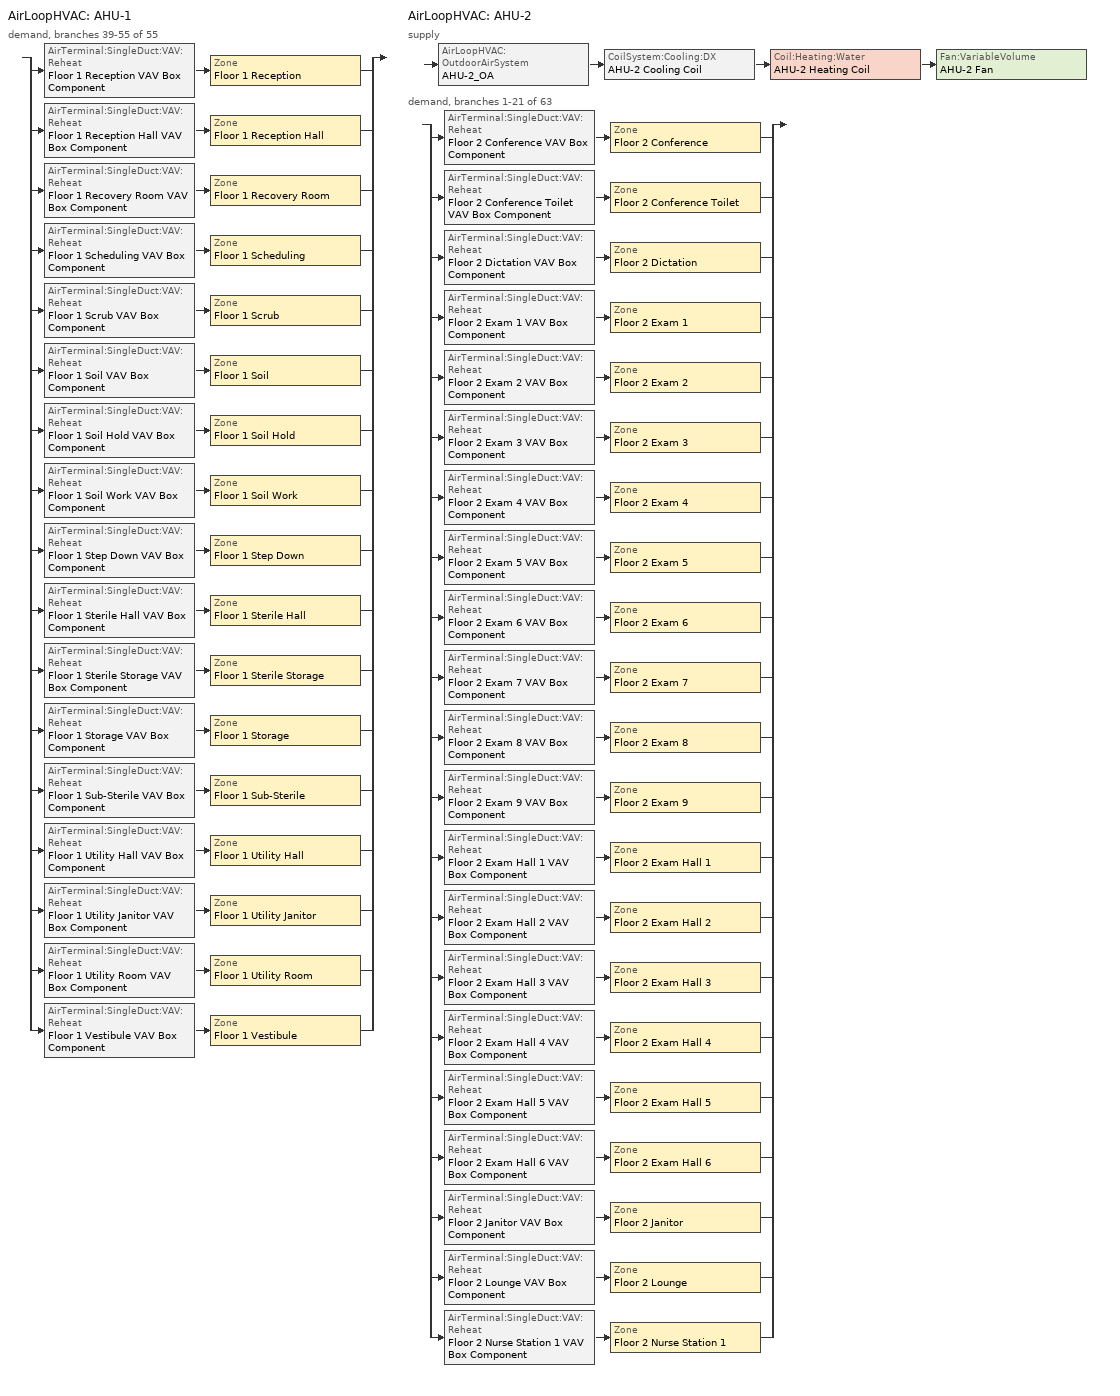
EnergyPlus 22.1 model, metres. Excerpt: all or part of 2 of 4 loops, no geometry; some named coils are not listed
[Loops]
AirLoopHVAC 'AHU-1'
 demand, branches 39-55 of 55: split
  | AirTerminal:SingleDuct:VAV:Reheat 'Floor 1 Reception VAV Box Component' > Zone 'Floor 1 Reception'
  | AirTerminal:SingleDuct:VAV:Reheat 'Floor 1 Reception Hall VAV Box Component' > Zone 'Floor 1 Reception Hall'
  | AirTerminal:SingleDuct:VAV:Reheat 'Floor 1 Recovery Room VAV Box Component' > Zone 'Floor 1 Recovery Room'
  | AirTerminal:SingleDuct:VAV:Reheat 'Floor 1 Scheduling VAV Box Component' > Zone 'Floor 1 Scheduling'
  | AirTerminal:SingleDuct:VAV:Reheat 'Floor 1 Scrub VAV Box Component' > Zone 'Floor 1 Scrub'
  | AirTerminal:SingleDuct:VAV:Reheat 'Floor 1 Soil VAV Box Component' > Zone 'Floor 1 Soil'
  | AirTerminal:SingleDuct:VAV:Reheat 'Floor 1 Soil Hold VAV Box Component' > Zone 'Floor 1 Soil Hold'
  | AirTerminal:SingleDuct:VAV:Reheat 'Floor 1 Soil Work VAV Box Component' > Zone 'Floor 1 Soil Work'
  | AirTerminal:SingleDuct:VAV:Reheat 'Floor 1 Step Down VAV Box Component' > Zone 'Floor 1 Step Down'
  | AirTerminal:SingleDuct:VAV:Reheat 'Floor 1 Sterile Hall VAV Box Component' > Zone 'Floor 1 Sterile Hall'
  | AirTerminal:SingleDuct:VAV:Reheat 'Floor 1 Sterile Storage VAV Box Component' > Zone 'Floor 1 Sterile Storage'
  | AirTerminal:SingleDuct:VAV:Reheat 'Floor 1 Storage VAV Box Component' > Zone 'Floor 1 Storage'
  | AirTerminal:SingleDuct:VAV:Reheat 'Floor 1 Sub-Sterile VAV Box Component' > Zone 'Floor 1 Sub-Sterile'
  | AirTerminal:SingleDuct:VAV:Reheat 'Floor 1 Utility Hall VAV Box Component' > Zone 'Floor 1 Utility Hall'
  | AirTerminal:SingleDuct:VAV:Reheat 'Floor 1 Utility Janitor VAV Box Component' > Zone 'Floor 1 Utility Janitor'
  | AirTerminal:SingleDuct:VAV:Reheat 'Floor 1 Utility Room VAV Box Component' > Zone 'Floor 1 Utility Room'
  | AirTerminal:SingleDuct:VAV:Reheat 'Floor 1 Vestibule VAV Box Component' > Zone 'Floor 1 Vestibule'
AirLoopHVAC 'AHU-2'
 supply: AirLoopHVAC:OutdoorAirSystem 'AHU-2_OA' > CoilSystem:Cooling:DX 'AHU-2 Cooling Coil' > Coil:Heating:Water 'AHU-2 Heating Coil' > Fan:VariableVolume 'AHU-2 Fan'
 demand, branches 1-21 of 63: split
  | AirTerminal:SingleDuct:VAV:Reheat 'Floor 2 Conference VAV Box Component' > Zone 'Floor 2 Conference'
  | AirTerminal:SingleDuct:VAV:Reheat 'Floor 2 Conference Toilet VAV Box Component' > Zone 'Floor 2 Conference Toilet'
  | AirTerminal:SingleDuct:VAV:Reheat 'Floor 2 Dictation VAV Box Component' > Zone 'Floor 2 Dictation'
  | AirTerminal:SingleDuct:VAV:Reheat 'Floor 2 Exam 1 VAV Box Component' > Zone 'Floor 2 Exam 1'
  | AirTerminal:SingleDuct:VAV:Reheat 'Floor 2 Exam 2 VAV Box Component' > Zone 'Floor 2 Exam 2'
  | AirTerminal:SingleDuct:VAV:Reheat 'Floor 2 Exam 3 VAV Box Component' > Zone 'Floor 2 Exam 3'
  | AirTerminal:SingleDuct:VAV:Reheat 'Floor 2 Exam 4 VAV Box Component' > Zone 'Floor 2 Exam 4'
  | AirTerminal:SingleDuct:VAV:Reheat 'Floor 2 Exam 5 VAV Box Component' > Zone 'Floor 2 Exam 5'
  | AirTerminal:SingleDuct:VAV:Reheat 'Floor 2 Exam 6 VAV Box Component' > Zone 'Floor 2 Exam 6'
  | AirTerminal:SingleDuct:VAV:Reheat 'Floor 2 Exam 7 VAV Box Component' > Zone 'Floor 2 Exam 7'
  | AirTerminal:SingleDuct:VAV:Reheat 'Floor 2 Exam 8 VAV Box Component' > Zone 'Floor 2 Exam 8'
  | AirTerminal:SingleDuct:VAV:Reheat 'Floor 2 Exam 9 VAV Box Component' > Zone 'Floor 2 Exam 9'
  | AirTerminal:SingleDuct:VAV:Reheat 'Floor 2 Exam Hall 1 VAV Box Component' > Zone 'Floor 2 Exam Hall 1'
  | AirTerminal:SingleDuct:VAV:Reheat 'Floor 2 Exam Hall 2 VAV Box Component' > Zone 'Floor 2 Exam Hall 2'
  | AirTerminal:SingleDuct:VAV:Reheat 'Floor 2 Exam Hall 3 VAV Box Component' > Zone 'Floor 2 Exam Hall 3'
  | AirTerminal:SingleDuct:VAV:Reheat 'Floor 2 Exam Hall 4 VAV Box Component' > Zone 'Floor 2 Exam Hall 4'
  | AirTerminal:SingleDuct:VAV:Reheat 'Floor 2 Exam Hall 5 VAV Box Component' > Zone 'Floor 2 Exam Hall 5'
  | AirTerminal:SingleDuct:VAV:Reheat 'Floor 2 Exam Hall 6 VAV Box Component' > Zone 'Floor 2 Exam Hall 6'
  | AirTerminal:SingleDuct:VAV:Reheat 'Floor 2 Janitor VAV Box Component' > Zone 'Floor 2 Janitor'
  | AirTerminal:SingleDuct:VAV:Reheat 'Floor 2 Lounge VAV Box Component' > Zone 'Floor 2 Lounge'
  | AirTerminal:SingleDuct:VAV:Reheat 'Floor 2 Nurse Station 1 VAV Box Component' > Zone 'Floor 2 Nurse Station 1'
[EnergyManagementSystem:Sensor]
Name | Output:Variable or Output:Meter Index Key | Output:Variable or Output:Meter
ahu_2_OA_VRP | AHU-2 | Air System Outdoor Air Mechanical Ventilation Requested Mass Flow Rate
ahu_2_OA | AHU-2 | Air System Outdoor Air Mass Flow Rate
ahu_2_SUPPLY_FLOW | AHU-2_OA-AHU-2_CoolCNode | System Node Standard Density Volume Flow Rate
[DesignSpecification:ZoneAirDistribution] Zone Air Distribution Effectiveness in Cooling Mode=1; Zone Air Distribution Effectiveness in Heating Mode=1
Name | Minimum Zone Ventilation Efficiency
VAV_Zone_AirDistribution | 0.6
CM DSZAD Building
[Sizing:System]
AHU-2: Type of Load to Size On=Sensible; Design Outdoor Air Flow Rate {m3/s}=2.5121; Central Heating Maximum System Air Flow Ratio=1; Preheat Design Temperature {C}=7; Preheat Design Humidity Ratio {kgWater/kgDryAir}=0.008; Precool Design Temperature {C}=12.8; Precool Design Humidity Ratio {kgWater/kgDryAir}=0.008; Central Cooling Design Supply Air Temperature {C}=12.8; Central Heating Design Supply Air Temperature {C}=-15; Type of Zone Sum to Use=Coincident; 100% Outdoor Air in Cooling=No; 100% Outdoor Air in Heating=No; Central Cooling Design Supply Air Humidity Ratio {kgWater/kgDryAir}=0.0078; Central Heating Design Supply Air Humidity Ratio {kgWater/kgDryAir}=0.0078; Cooling Supply Air Flow Rate Method=DesignDay; Cooling Supply Air Flow Rate {m3/s}=0; Heating Supply Air Flow Rate Method=DesignDay; Heating Supply Air Flow Rate {m3/s}=0; System Outdoor Air Method=ZoneSum
[AirLoopHVAC]
AHU-2: Design Supply Air Flow Rate {m3/s}=AUTOSIZE
[SetpointManager:MixedAir] Control Variable=Temperature
Name | Setpoint Node or NodeList
AHU-2_CoolC SAT Manager | AHU-2_CoolC-AHU-2_HeatCNode
AHU-2_HeatC MixedAir Manager | AHU-2_HeatC-AHU-2 FanNode
AHU-2_OAMixed Air Temp Manager | AHU-2_OA-AHU-2_CoolCNode
[Controller:OutdoorAir]
AHU-2_OA_Controller: Minimum Outdoor Air Flow Rate {m3/s}=0; Maximum Outdoor Air Flow Rate {m3/s}=AUTOSIZE; Economizer Control Type=DifferentialDryBulb; Economizer Control Action Type=ModulateFlow; Economizer Maximum Limit Dry-Bulb Temperature {C}=18.3; Economizer Maximum Limit Enthalpy {J/kg}=64000; Lockout Type=LockoutWithHeating; Minimum Limit Type=FixedMinimum; Minimum Outdoor Air Schedule=BLDG_OA_SCH; Minimum Fraction of Outdoor Air Schedule=BLDG_OA_FRAC_SCH; Maximum Fraction of Outdoor Air Schedule=AHU-2 Max OA Fraction; Mechanical Ventilation Controller=AHU-2_DCV
[CoilSystem:Cooling:DX]
AHU-2 Cooling Coil: Availability Schedule=Always_On; Cooling Coil=AHU-2 Cooling Coil
[Fan:VariableVolume]
AHU-2 Fan: Availability Schedule=HVACOperationSchd; Fan Total Efficiency=0.61165; Pressure Rise {Pa}=1389.42; Maximum Flow Rate {m3/s}=AUTOSIZE; Fan Power Minimum Flow Rate Input Method=FixedFlowRate; Fan Power Minimum Air Flow Rate {m3/s}=0; Motor Efficiency=0.941; Motor In Airstream Fraction=1; Fan Power Coefficient 1=0.0408; Fan Power Coefficient 2=0.088; Fan Power Coefficient 3=-0.0729; Fan Power Coefficient 4=0.9437; Fan Power Coefficient 5=0
[Controller:MechanicalVentilation]
AHU-2_DCV: Availability Schedule=BLDG_OA_SCH; Demand Controlled Ventilation=Yes; System Outdoor Air Method=Standard62.1VentilationRateProcedure; Zone 1=Floor 2 Conference; Design Specification Outdoor Air Object Name 1=SZ DSOA Floor 2 Conference; Design Specification Zone Air Distribution Object Name 1=CM DSZAD Building; Zone 2=Floor 2 Conference Toilet; Design Specification Outdoor Air Object Name 2=SZ DSOA Floor 2 Conference Toilet; Design Specification Zone Air Distribution Object Name 2=CM DSZAD Building; Zone 3=Floor 2 Dictation; Design Specification Outdoor Air Object Name 3=SZ DSOA Floor 2 Dictation; Design Specification Zone Air Distribution Object Name 3=CM DSZAD Building; Zone 4=Floor 2 Exam 1; Design Specification Outdoor Air Object Name 4=SZ DSOA Floor 2 Exam 1; Design Specification Zone Air Distribution Object Name 4=CM DSZAD Building; Zone 5=Floor 2 Exam 2; Design Specification Outdoor Air Object Name 5=SZ DSOA Floor 2 Exam 2; Design Specification Zone Air Distribution Object Name 5=CM DSZAD Building; Zone 6=Floor 2 Exam 3; Design Specification Outdoor Air Object Name 6=SZ DSOA Floor 2 Exam 3; Design Specification Zone Air Distribution Object Name 6=CM DSZAD Building; Zone 7=Floor 2 Exam 4; Design Specification Outdoor Air Object Name 7=SZ DSOA Floor 2 Exam 4; Design Specification Zone Air Distribution Object Name 7=CM DSZAD Building; Zone 8=Floor 2 Exam 5; Design Specification Outdoor Air Object Name 8=SZ DSOA Floor 2 Exam 5; Design Specification Zone Air Distribution Object Name 8=CM DSZAD Building; Zone 9=Floor 2 Exam 6; Design Specification Outdoor Air Object Name 9=SZ DSOA Floor 2 Exam 6; Design Specification Zone Air Distribution Object Name 9=CM DSZAD Building; Zone 10=Floor 2 Exam 7; Design Specification Outdoor Air Object Name 10=SZ DSOA Floor 2 Exam 7; Design Specification Zone Air Distribution Object Name 10=CM DSZAD Building; Zone 11=Floor 2 Exam 8; Design Specification Outdoor Air Object Name 11=SZ DSOA Floor 2 Exam 8; Design Specification Zone Air Distribution Object Name 11=CM DSZAD Building; Zone 12=Floor 2 Exam 9; Design Specification Outdoor Air Object Name 12=SZ DSOA Floor 2 Exam 9; Design Specification Zone Air Distribution Object Name 12=CM DSZAD Building; Zone 13=Floor 2 Exam Hall 1; Design Specification Outdoor Air Object Name 13=SZ DSOA Floor 2 Exam Hall 1; Design Specification Zone Air Distribution Object Name 13=CM DSZAD Building; Zone 14=Floor 2 Exam Hall 2; Design Specification Outdoor Air Object Name 14=SZ DSOA Floor 2 Exam Hall 2; Design Specification Zone Air Distribution Object Name 14=CM DSZAD Building; Zone 15=Floor 2 Exam Hall 3; Design Specification Outdoor Air Object Name 15=SZ DSOA Floor 2 Exam Hall 3; Design Specification Zone Air Distribution Object Name 15=CM DSZAD Building; Zone 16=Floor 2 Exam Hall 4; Design Specification Outdoor Air Object Name 16=SZ DSOA Floor 2 Exam Hall 4; Design Specification Zone Air Distribution Object Name 16=CM DSZAD Building; Zone 17=Floor 2 Exam Hall 5; Design Specification Outdoor Air Object Name 17=SZ DSOA Floor 2 Exam Hall 5; Design Specification Zone Air Distribution Object Name 17=CM DSZAD Building; Zone 18=Floor 2 Exam Hall 6; Design Specification Outdoor Air Object Name 18=SZ DSOA Floor 2 Exam Hall 6; Design Specification Zone Air Distribution Object Name 18=CM DSZAD Building; Zone 19=Floor 2 Janitor; Design Specification Outdoor Air Object Name 19=SZ DSOA Floor 2 Janitor; Design Specification Zone Air Distribution Object Name 19=CM DSZAD Building; Zone 20=Floor 2 Lounge; Design Specification Outdoor Air Object Name 20=SZ DSOA Floor 2 Lounge; Design Specification Zone Air Distribution Object Name 20=CM DSZAD Building; Zone 21=Floor 2 Nurse Station 1; Design Specification Outdoor Air Object Name 21=SZ DSOA Floor 2 Nurse Station 1; Design Specification Zone Air Distribution Object Name 21=CM DSZAD Building; Zone 22=Floor 2 Nurse Station 2; Design Specification Outdoor Air Object Name 22=SZ DSOA Floor 2 Nurse Station 2; Design Specification Zone Air Distribution Object Name 22=CM DSZAD Building; Zone 23=Floor 2 Office; Design Specification Outdoor Air Object Name 23=SZ DSOA Floor 2 Office; Design Specification Zone Air Distribution Object Name 23=CM DSZAD Building; Zone 24=Floor 2 Office Hall; Design Specification Outdoor Air Object Name 24=SZ DSOA Floor 2 Office Hall; Design Specification Zone Air Distribution Object Name 24=CM DSZAD Building; Zone 25=Floor 2 Reception; Design Specification Outdoor Air Object Name 25=SZ DSOA Floor 2 Reception; Design Specification Zone Air Distribution Object Name 25=CM DSZAD Building; Zone 26=Floor 2 Reception Hall; Design Specification Outdoor Air Object Name 26=SZ DSOA Floor 2 Reception Hall; Design Specification Zone Air Distribution Object Name 26=CM DSZAD Building; Zone 27=Floor 2 Reception Toilet; Design Specification Outdoor Air Object Name 27=SZ DSOA Floor 2 Reception Toilet; Design Specification Zone Air Distribution Object Name 27=CM DSZAD Building; Zone 28=Floor 2 Scheduling 1; Design Specification Outdoor Air Object Name 28=SZ DSOA Floor 2 Scheduling 1; Design Specification Zone Air Distribution Object Name 28=CM DSZAD Building; Zone 29=Floor 2 Scheduling 2; Design Specification Outdoor Air Object Name 29=SZ DSOA Floor 2 Scheduling 2; Design Specification Zone Air Distribution Object Name 29=CM DSZAD Building; Zone 30=Floor 2 Storage 1; Design Specification Outdoor Air Object Name 30=SZ DSOA Floor 2 Storage 1; Design Specification Zone Air Distribution Object Name 30=CM DSZAD Building; Zone 31=Floor 2 Storage 2; Design Specification Outdoor Air Object Name 31=SZ DSOA Floor 2 Storage 2; Design Specification Zone Air Distribution Object Name 31=CM DSZAD Building; Zone 32=Floor 2 Storage 3; Design Specification Outdoor Air Object Name 32=SZ DSOA Floor 2 Storage 3; Design Specification Zone Air Distribution Object Name 32=CM DSZAD Building; Zone 33=Floor 2 Utility; Design Specification Outdoor Air Object Name 33=SZ DSOA Floor 2 Utility; Design Specification Zone Air Distribution Object Name 33=CM DSZAD Building; Zone 34=Floor 2 Work; Design Specification Outdoor Air Object Name 34=SZ DSOA Floor 2 Work; Design Specification Zone Air Distribution Object Name 34=CM DSZAD Building; Zone 35=Floor 2 Work Hall; Design Specification Outdoor Air Object Name 35=SZ DSOA Floor 2 Work Hall; Design Specification Zone Air Distribution Object Name 35=CM DSZAD Building; Zone 36=Floor 2 Work Toilet; Design Specification Outdoor Air Object Name 36=SZ DSOA Floor 2 Work Toilet; Design Specification Zone Air Distribution Object Name 36=CM DSZAD Building; Zone 37=Floor 2 X-Ray; Design Specification Outdoor Air Object Name 37=SZ DSOA Floor 2 X-Ray; Design Specification Zone Air Distribution Object Name 37=CM DSZAD Building; Zone 38=Floor 3 Dressing Room; Design Specification Outdoor Air Object Name 38=SZ DSOA Floor 3 Dressing Room; Design Specification Zone Air Distribution Object Name 38=CM DSZAD Building; Zone 39=Floor 3 Elevator Hall; Design Specification Outdoor Air Object Name 39=SZ DSOA Floor 3 Elevator Hall; Design Specification Zone Air Distribution Object Name 39=CM DSZAD Building; Zone 40=Floor 3 Humid; Design Specification Outdoor Air Object Name 40=SZ DSOA Floor 3 Humid; Design Specification Zone Air Distribution Object Name 40=CM DSZAD Building; Zone 41=Floor 3 Janitor; Design Specification Outdoor Air Object Name 41=SZ DSOA Floor 3 Janitor; Design Specification Zone Air Distribution Object Name 41=CM DSZAD Building; Zone 42=Floor 3 Locker; Design Specification Outdoor Air Object Name 42=SZ DSOA Floor 3 Locker; Design Specification Zone Air Distribution Object Name 42=CM DSZAD Building; Zone 43=Floor 3 Lounge; Design Specification Outdoor Air Object Name 43=SZ DSOA Floor 3 Lounge; Design Specification Zone Air Distribution Object Name 43=CM DSZAD Building; Zone 44=Floor 3 Lounge Toilet; Design Specification Outdoor Air Object Name 44=SZ DSOA Floor 3 Lounge Toilet; Design Specification Zone Air Distribution Object Name 44=CM DSZAD Building; Zone 45=Floor 3 Mechanical; Design Specification Outdoor Air Object Name 45=SZ DSOA Floor 3 Mechanical; Design Specification Zone Air Distribution Object Name 45=CM DSZAD Building; Zone 46=Floor 3 Mechanical Hall; Design Specification Outdoor Air Object Name 46=SZ DSOA Floor 3 Mechanical Hall; Design Specification Zone Air Distribution Object Name 46=CM DSZAD Building; Zone 47=Floor 3 Office; Design Specification Outdoor Air Object Name 47=SZ DSOA Floor 3 Office; Design Specification Zone Air Distribution Object Name 47=CM DSZAD Building; Zone 48=Floor 3 Office Hall; Design Specification Outdoor Air Object Name 48=SZ DSOA Floor 3 Office Hall; Design Specification Zone Air Distribution Object Name 48=CM DSZAD Building; Zone 49=Floor 3 Office Toilet; Design Specification Outdoor Air Object Name 49=SZ DSOA Floor 3 Office Toilet; Design Specification Zone Air Distribution Object Name 49=CM DSZAD Building; Zone 50=Floor 3 Physical Therapy 1; Design Specification Outdoor Air Object Name 50=SZ DSOA Floor 3 Physical Therapy 1; Design Specification Zone Air Distribution Object Name 50=CM DSZAD Building; Zone 51=Floor 3 Physical Therapy 2; Design Specification Outdoor Air Object Name 51=SZ DSOA Floor 3 Physical Therapy 2; Design Specification Zone Air Distribution Object Name 51=CM DSZAD Building; Zone 52=Floor 3 Physical Therapy Toilet; Design Specification Outdoor Air Object Name 52=SZ DSOA Floor 3 Physical Therapy Toilet; Design Specification Zone Air Distribution Object Name 52=CM DSZAD Building; Zone 53=Floor 3 Storage 1; Design Specification Outdoor Air Object Name 53=SZ DSOA Floor 3 Storage 1; Design Specification Zone Air Distribution Object Name 53=CM DSZAD Building; Zone 54=Floor 3 Storage 2; Design Specification Outdoor Air Object Name 54=SZ DSOA Floor 3 Storage 2; Design Specification Zone Air Distribution Object Name 54=CM DSZAD Building; Zone 55=Floor 3 Treatment; Design Specification Outdoor Air Object Name 55=SZ DSOA Floor 3 Treatment; Design Specification Zone Air Distribution Object Name 55=CM DSZAD Building; Zone 56=Floor 3 Undeveloped 1; Design Specification Outdoor Air Object Name 56=SZ DSOA Floor 3 Undeveloped 1; Design Specification Zone Air Distribution Object Name 56=CM DSZAD Building; Zone 57=Floor 3 Undeveloped 2; Design Specification Outdoor Air Object Name 57=SZ DSOA Floor 3 Undeveloped 2; Design Specification Zone Air Distribution Object Name 57=CM DSZAD Building; Zone 58=Floor 3 Utility; Design Specification Outdoor Air Object Name 58=SZ DSOA Floor 3 Utility; Design Specification Zone Air Distribution Object Name 58=CM DSZAD Building; Zone 59=Floor 3 Work; Design Specification Outdoor Air Object Name 59=SZ DSOA Floor 3 Work; Design Specification Zone Air Distribution Object Name 59=CM DSZAD Building; Zone 60=NE Stair; Design Specification Outdoor Air Object Name 60=SZ DSOA NE Stair; Design Specification Zone Air Distribution Object Name 60=CM DSZAD Building; Zone 61=NW Elevator; Design Specification Outdoor Air Object Name 61=SZ DSOA NW Elevator; Design Specification Zone Air Distribution Object Name 61=CM DSZAD Building; Zone 62=NW Stair; Design Specification Outdoor Air Object Name 62=SZ DSOA NW Stair; Design Specification Zone Air Distribution Object Name 62=CM DSZAD Building; Zone 63=SW Stair; Design Specification Outdoor Air Object Name 63=SZ DSOA SW Stair; Design Specification Zone Air Distribution Object Name 63=CM DSZAD Building
[Coil:Cooling:DX:TwoSpeed]
AHU-2 Cooling Coil: Availability Schedule=Always_On; High Speed Gross Rated Total Cooling Capacity {W} Sep 25, 2012: DX_TwoSpeedObject_from_VAV=AUTOSIZE; High Speed Gross Rated Sensible Heat Ratio Sep 25, 2012: DX_TwoSpeedObject_from_VAV=AUTOSIZE; High Speed Gross Rated Cooling COP {W/W}=3.2994; High Speed Rated Air Flow Rate {m3/s} Sep 25, 2012: DX_TwoSpeedObject_from_VAV=AUTOSIZE; Total Cooling Capacity Function of Temperature Curve=LgDX_OpHC_CapFT; Total Cooling Capacity Function of Flow Fraction Curve=LgDX_OpHC_CapFF; Energy Input Ratio Function of Temperature Curve=LgDX_OpHC_EIRFT; Energy Input Ratio Function of Flow Fraction Curve=LgDX_OpHC_EIRFF; Part Load Fraction Correlation Curve=LgDX_OpHC_PLR; Low Speed Gross Rated Total Cooling Capacity {W} Sep 25, 2012: DX_TwoSpeedObject_from_VAV=AUTOSIZE; Low Speed Gross Rated Sensible Heat Ratio Sep 25, 2012: DX_TwoSpeedObject_from_VAV=AUTOSIZE; Low Speed Gross Rated Cooling COP {W/W}=3.2994; Low Speed Rated Air Flow Rate {m3/s} Sep 25, 2012: DX_TwoSpeedObject_from_VAV=AUTOSIZE; Low Speed Total Cooling Capacity Function of Temperature Curve=LgDX_OpHC_CapFT; Low Speed Energy Input Ratio Function of Temperature Curve=LgDX_OpHC_EIRFT
[Coil:Heating:Water]
AHU-2 Heating Coil: Availability Schedule=Always_On; U-Factor Times Area Value {W/K}=AUTOSIZE; Maximum Water Flow Rate {m3/s}=AUTOSIZE; Performance Input Method=UFactorTimesAreaAndDesignWaterFlowRate; Rated Capacity {W}=AUTOSIZE; Rated Inlet Water Temperature {C}=82.22; Rated Inlet Air Temperature {C}=-20; Rated Outlet Water Temperature {C}=54.44; Rated Outlet Air Temperature {C}=12.8
[Controller:WaterCoil]
AHU-2_HeatC_Controller: Control Variable=Temperature; Action=NORMAL; Actuator Variable=FLOW; Controller Convergence Tolerance {deltaC}=0.0001; Maximum Actuated Flow {m3/s}=AUTOSIZE; Minimum Actuated Flow {m3/s}=0
[Sizing:Zone] Zone Cooling Design Supply Air Temperature Input Method=SupplyAirTemperature; Zone Heating Design Supply Air Temperature Input Method=SupplyAirTemperature; Zone Heating Design Supply Air Temperature {C}=40; Zone Cooling Design Supply Air Humidity Ratio {kg-H2O/kg-air}=0.0085; Zone Heating Design Supply Air Humidity Ratio {kgWater/kgDryAir}=0.008; Cooling Design Air Flow Rate {m3/s}=0; Cooling Minimum Air Flow Fraction=0; Heating Design Air Flow Method=DesignDay; Heating Design Air Flow Rate {m3/s}=0; Design Specification Zone Air Distribution Object=VAV_Zone_AirDistribution
Name | Zone Cooling Design Supply Air Temperature {C} | Design Specification Outdoor Air Object | Cooling Design Air Flow Method | Cooling Minimum Air Flow per Zone Floor Area {m3/s-m2}
Floor 1 Reception | 11.1 | SZ DSOA Floor 1 Reception | DesignDay
Floor 1 Reception Hall | 11.1 | SZ DSOA Floor 1 Reception Hall | DesignDay
Floor 1 Recovery Room | 11.1 | SZ DSOA Floor 1 Recovery Room | DesignDayWithLimit | 0.00507968
Floor 1 Scheduling | 11.1 | SZ DSOA Floor 1 Scheduling | DesignDay
Floor 1 Scrub | 11.1 | SZ DSOA Floor 1 Scrub | DesignDay
Floor 1 Soil | 11.1 | SZ DSOA Floor 1 Soil | DesignDayWithLimit | 0
Floor 1 Soil Hold | 11.1 | SZ DSOA Floor 1 Soil Hold | DesignDayWithLimit | 0
Floor 1 Soil Work | 11.1 | SZ DSOA Floor 1 Soil Work | DesignDayWithLimit | 0
Floor 1 Step Down | 11.1 | SZ DSOA Floor 1 Step Down | DesignDayWithLimit | 0.00507968
Floor 1 Sterile Hall | 11.1 | SZ DSOA Floor 1 Sterile Hall | DesignDay
Floor 1 Sterile Storage | 11.1 | SZ DSOA Floor 1 Sterile Storage | DesignDay
Floor 1 Storage | 11.1 | SZ DSOA Floor 1 Storage | DesignDay
Floor 1 Sub-Sterile | 11.1 | SZ DSOA Floor 1 Sub-Sterile | DesignDay
Floor 1 Utility Hall | 11.1 | SZ DSOA Floor 1 Utility Hall | DesignDay
Floor 1 Utility Janitor | 11.1 | SZ DSOA Floor 1 Utility Janitor | DesignDay
Floor 1 Utility Room | 11.1 | SZ DSOA Floor 1 Utility Room | DesignDay
Floor 1 Vestibule | 11.1 | SZ DSOA Floor 1 Vestibule | DesignDay
Floor 2 Conference | 12.8 | SZ DSOA Floor 2 Conference | DesignDay
Floor 2 Conference Toilet | 12.8 | SZ DSOA Floor 2 Conference Toilet | DesignDayWithLimit | 0
Floor 2 Dictation | 12.8 | SZ DSOA Floor 2 Dictation | DesignDay
Floor 2 Exam 1 | 12.8 | SZ DSOA Floor 2 Exam 1 | DesignDayWithLimit | 0.00507968
Floor 2 Exam 2 | 12.8 | SZ DSOA Floor 2 Exam 2 | DesignDayWithLimit | 0.00507968
Floor 2 Exam 3 | 12.8 | SZ DSOA Floor 2 Exam 3 | DesignDayWithLimit | 0.00507968
Floor 2 Exam 4 | 12.8 | SZ DSOA Floor 2 Exam 4 | DesignDayWithLimit | 0.00507968
Floor 2 Exam 5 | 12.8 | SZ DSOA Floor 2 Exam 5 | DesignDayWithLimit | 0.00507968
Floor 2 Exam 6 | 12.8 | SZ DSOA Floor 2 Exam 6 | DesignDayWithLimit | 0.00507968
Floor 2 Exam 7 | 12.8 | SZ DSOA Floor 2 Exam 7 | DesignDayWithLimit | 0.00507968
Floor 2 Exam 8 | 12.8 | SZ DSOA Floor 2 Exam 8 | DesignDayWithLimit | 0.00507968
Floor 2 Exam 9 | 12.8 | SZ DSOA Floor 2 Exam 9 | DesignDayWithLimit | 0.00507968
Floor 2 Exam Hall 1 | 12.8 | SZ DSOA Floor 2 Exam Hall 1 | DesignDay
Floor 2 Exam Hall 2 | 12.8 | SZ DSOA Floor 2 Exam Hall 2 | DesignDay
Floor 2 Exam Hall 3 | 12.8 | SZ DSOA Floor 2 Exam Hall 3 | DesignDay
Floor 2 Exam Hall 4 | 12.8 | SZ DSOA Floor 2 Exam Hall 4 | DesignDay
Floor 2 Exam Hall 5 | 12.8 | SZ DSOA Floor 2 Exam Hall 5 | DesignDay
Floor 2 Exam Hall 6 | 12.8 | SZ DSOA Floor 2 Exam Hall 6 | DesignDay
Floor 2 Janitor | 12.8 | SZ DSOA Floor 2 Janitor | DesignDay
Floor 2 Lounge | 12.8 | SZ DSOA Floor 2 Lounge | DesignDay
Floor 2 Nurse Station 1 | 12.8 | SZ DSOA Floor 2 Nurse Station 1 | DesignDay
[DesignSpecification:OutdoorAir]
Name | Outdoor Air Method | Outdoor Air Flow per Person {m3/s-person} | Outdoor Air Flow per Zone Floor Area {m3/s-m2}
SZ DSOA Floor 1 Reception | Sum | 0.00235974 | 0.0003048
SZ DSOA Floor 1 Reception Hall; SZ DSOA Floor 1 Scrub; SZ DSOA Floor 1 Sterile Hall; SZ DSOA Floor 1 Sub-Sterile; SZ DSOA Floor 1 Utility Hall; SZ DSOA Floor 1 Vestibule; SZ DSOA Floor 2 Exam Hall 1; SZ DSOA Floor 2 Exam Hall 2; SZ DSOA Floor 2 Exam Hall 3; SZ DSOA Floor 2 Exam Hall 4; SZ DSOA Floor 2 Exam Hall 5; SZ DSOA Floor 2 Exam Hall 6; SZ DSOA Floor 2 Office Hall; SZ DSOA Floor 2 Reception Hall; SZ DSOA Floor 2 Work Hall; SZ DSOA Floor 3 Elevator Hall; SZ DSOA Floor 3 Mechanical Hall; SZ DSOA Floor 3 Office Hall; SZ DSOA NE Stair; SZ DSOA NW Stair; SZ DSOA SW Stair | Flow/Area |  | 0.0003048
SZ DSOA Floor 1 Recovery Room; SZ DSOA Floor 1 Step Down | Flow/Area |  | 0.00321733
SZ DSOA Floor 1 Scheduling; SZ DSOA Floor 2 Dictation; SZ DSOA Floor 2 Office; SZ DSOA Floor 2 Scheduling 1; SZ DSOA Floor 2 Scheduling 2; SZ DSOA Floor 2 Work; SZ DSOA Floor 3 Dressing Room; SZ DSOA Floor 3 Humid; SZ DSOA Floor 3 Office; SZ DSOA Floor 3 Work | Flow/Area |  | 0.0004318
SZ DSOA Floor 1 Soil; SZ DSOA Floor 1 Soil Hold; SZ DSOA Floor 1 Soil Work; SZ DSOA Floor 2 Exam 1; SZ DSOA Floor 2 Exam 2; SZ DSOA Floor 2 Exam 3; SZ DSOA Floor 2 Exam 4; SZ DSOA Floor 2 Exam 5; SZ DSOA Floor 2 Exam 6; SZ DSOA Floor 2 Exam 7; SZ DSOA Floor 2 Exam 8; SZ DSOA Floor 2 Exam 9; SZ DSOA Floor 2 X-Ray; SZ DSOA Floor 3 Physical Therapy 1; SZ DSOA Floor 3 Physical Therapy 2; SZ DSOA Floor 3 Treatment | Flow/Area |  | 0.001524
SZ DSOA Floor 1 Sterile Storage; SZ DSOA Floor 1 Storage; SZ DSOA Floor 1 Utility Janitor; SZ DSOA Floor 1 Utility Room; SZ DSOA Floor 2 Janitor; SZ DSOA Floor 2 Storage 1; SZ DSOA Floor 2 Storage 2; SZ DSOA Floor 2 Storage 3; SZ DSOA Floor 2 Utility; SZ DSOA Floor 3 Janitor; SZ DSOA Floor 3 Storage 1; SZ DSOA Floor 3 Storage 2; SZ DSOA Floor 3 Undeveloped 1; SZ DSOA Floor 3 Undeveloped 2; SZ DSOA Floor 3 Utility | Flow/Area |  | 0.000609599
SZ DSOA Floor 2 Conference | Flow/Area |  | 0.0015748
SZ DSOA Floor 2 Conference Toilet; SZ DSOA Floor 2 Reception Toilet; SZ DSOA Floor 2 Work Toilet; SZ DSOA Floor 3 Lounge Toilet; SZ DSOA Floor 3 Mechanical; SZ DSOA Floor 3 Office Toilet; SZ DSOA Floor 3 Physical Therapy Toilet; SZ DSOA NW Elevator | Flow/Area |  | 0
SZ DSOA Floor 2 Lounge; SZ DSOA Floor 3 Locker; SZ DSOA Floor 3 Lounge | Flow/Area |  | 0.000685799
SZ DSOA Floor 2 Nurse Station 1; SZ DSOA Floor 2 Nurse Station 2 | Flow/Area |  | 0.000812799
SZ DSOA Floor 2 Reception | Flow/Area |  | 0.0010668
[ZoneControl:Thermostat] Control Type Schedule=Dual Zone Control Type Sched
Name | Zone or ZoneList | Control 1
Floor 1 Reception Thermostat | Floor 1 Reception | Floor 1 Reception Dual SP Control
Floor 1 Reception Hall Thermostat | Floor 1 Reception Hall | Floor 1 Reception Hall Dual SP Control
Floor 1 Recovery Room Thermostat | Floor 1 Recovery Room | Floor 1 Recovery Room Dual SP Control
Floor 1 Scheduling Thermostat | Floor 1 Scheduling | Floor 1 Scheduling Dual SP Control
Floor 1 Scrub Thermostat | Floor 1 Scrub | Floor 1 Scrub Dual SP Control
Floor 1 Soil Thermostat | Floor 1 Soil | Floor 1 Soil Dual SP Control
Floor 1 Soil Hold Thermostat | Floor 1 Soil Hold | Floor 1 Soil Hold Dual SP Control
Floor 1 Soil Work Thermostat | Floor 1 Soil Work | Floor 1 Soil Work Dual SP Control
Floor 1 Step Down Thermostat | Floor 1 Step Down | Floor 1 Step Down Dual SP Control
Floor 1 Sterile Hall Thermostat | Floor 1 Sterile Hall | Floor 1 Sterile Hall Dual SP Control
Floor 1 Sterile Storage Thermostat | Floor 1 Sterile Storage | Floor 1 Sterile Storage Dual SP Control
Floor 1 Storage Thermostat | Floor 1 Storage | Floor 1 Storage Dual SP Control
Floor 1 Sub-Sterile Thermostat | Floor 1 Sub-Sterile | Floor 1 Sub-Sterile Dual SP Control
Floor 1 Utility Hall Thermostat | Floor 1 Utility Hall | Floor 1 Utility Hall Dual SP Control
Floor 1 Utility Janitor Thermostat | Floor 1 Utility Janitor | Floor 1 Utility Janitor Dual SP Control
Floor 1 Utility Room Thermostat | Floor 1 Utility Room | Floor 1 Utility Room Dual SP Control
Floor 1 Vestibule Thermostat | Floor 1 Vestibule | Floor 1 Vestibule Dual SP Control
Floor 2 Conference Thermostat | Floor 2 Conference | Floor 2 Conference Dual SP Control
Floor 2 Conference Toilet Thermostat | Floor 2 Conference Toilet | Floor 2 Conference Toilet Dual SP Control
Floor 2 Dictation Thermostat | Floor 2 Dictation | Floor 2 Dictation Dual SP Control
Floor 2 Exam 1 Thermostat | Floor 2 Exam 1 | Floor 2 Exam 1 Dual SP Control
Floor 2 Exam 2 Thermostat | Floor 2 Exam 2 | Floor 2 Exam 2 Dual SP Control
Floor 2 Exam 3 Thermostat | Floor 2 Exam 3 | Floor 2 Exam 3 Dual SP Control
Floor 2 Exam 4 Thermostat | Floor 2 Exam 4 | Floor 2 Exam 4 Dual SP Control
Floor 2 Exam 5 Thermostat | Floor 2 Exam 5 | Floor 2 Exam 5 Dual SP Control
Floor 2 Exam 6 Thermostat | Floor 2 Exam 6 | Floor 2 Exam 6 Dual SP Control
Floor 2 Exam 7 Thermostat | Floor 2 Exam 7 | Floor 2 Exam 7 Dual SP Control
Floor 2 Exam 8 Thermostat | Floor 2 Exam 8 | Floor 2 Exam 8 Dual SP Control
Floor 2 Exam 9 Thermostat | Floor 2 Exam 9 | Floor 2 Exam 9 Dual SP Control
Floor 2 Exam Hall 1 Thermostat | Floor 2 Exam Hall 1 | Floor 2 Exam Hall 1 Dual SP Control
Floor 2 Exam Hall 2 Thermostat | Floor 2 Exam Hall 2 | Floor 2 Exam Hall 2 Dual SP Control
Floor 2 Exam Hall 3 Thermostat | Floor 2 Exam Hall 3 | Floor 2 Exam Hall 3 Dual SP Control
Floor 2 Exam Hall 4 Thermostat | Floor 2 Exam Hall 4 | Floor 2 Exam Hall 4 Dual SP Control
Floor 2 Exam Hall 5 Thermostat | Floor 2 Exam Hall 5 | Floor 2 Exam Hall 5 Dual SP Control
Floor 2 Exam Hall 6 Thermostat | Floor 2 Exam Hall 6 | Floor 2 Exam Hall 6 Dual SP Control
Floor 2 Janitor Thermostat | Floor 2 Janitor | Floor 2 Janitor Dual SP Control
Floor 2 Lounge Thermostat | Floor 2 Lounge | Floor 2 Lounge Dual SP Control
Floor 2 Nurse Station 1 Thermostat | Floor 2 Nurse Station 1 | Floor 2 Nurse Station 1 Dual SP Control
[ThermostatSetpoint:DualSetpoint]
Name | Heating Setpoint Temperature Schedule | Cooling Setpoint Temperature Schedule
Floor 1 Reception Dual SP Control; Floor 1 Reception Hall Dual SP Control; Floor 1 Recovery Room Dual SP Control; Floor 1 Scrub Dual SP Control; Floor 1 Soil Dual SP Control; Floor 1 Soil Hold Dual SP Control; Floor 1 Soil Work Dual SP Control; Floor 1 Step Down Dual SP Control; Floor 1 Sterile Hall Dual SP Control; Floor 1 Sterile Storage Dual SP Control; Floor 1 Storage Dual SP Control; Floor 1 Sub-Sterile Dual SP Control; Floor 1 Utility Hall Dual SP Control; Floor 1 Utility Janitor Dual SP Control; Floor 1 Utility Room Dual SP Control; Floor 1 Vestibule Dual SP Control; Floor 2 Conference Dual SP Control; Floor 2 Conference Toilet Dual SP Control; Floor 2 Dictation Dual SP Control; Floor 2 Exam 1 Dual SP Control; Floor 2 Exam 2 Dual SP Control; Floor 2 Exam 3 Dual SP Control; Floor 2 Exam 4 Dual SP Control; Floor 2 Exam 5 Dual SP Control; Floor 2 Exam 6 Dual SP Control; Floor 2 Exam 7 Dual SP Control; Floor 2 Exam 8 Dual SP Control; Floor 2 Exam 9 Dual SP Control; Floor 2 Exam Hall 1 Dual SP Control; Floor 2 Exam Hall 2 Dual SP Control; Floor 2 Exam Hall 3 Dual SP Control; Floor 2 Exam Hall 4 Dual SP Control; Floor 2 Exam Hall 5 Dual SP Control; Floor 2 Exam Hall 6 Dual SP Control; Floor 2 Janitor Dual SP Control; Floor 2 Lounge Dual SP Control; Floor 2 Nurse Station 1 Dual SP Control | HTGSETP_SCH_YES_OPTIMUM | CLGSETP_SCH_YES_OPTIMUM
Floor 1 Scheduling Dual SP Control | HTGSETP_SCH_YES_OPTIMUM_OFF_w_SB | CLGSETP_SCH_YES_OPTIMUM_OFF_w_SB
[Zone equipment]
Floor 1 Reception: Floor 1 Reception VAV Box Component
Floor 1 Reception Hall: Floor 1 Reception Hall VAV Box Component
Floor 1 Recovery Room: Floor 1 Recovery Room VAV Box Component
Floor 1 Scheduling: Floor 1 Scheduling VAV Box Component
Floor 1 Scrub: Floor 1 Scrub VAV Box Component
Floor 1 Soil: Floor 1 Soil Exhaust Fan, Floor 1 Soil VAV Box Component
Floor 1 Soil Hold: Floor 1 Soil Hold Exhaust Fan, Floor 1 Soil Hold VAV Box Component
Floor 1 Soil Work: Floor 1 Soil Work Exhaust Fan, Floor 1 Soil Work VAV Box Component
Floor 1 Step Down: Floor 1 Step Down VAV Box Component
Floor 1 Sterile Hall: Floor 1 Sterile Hall VAV Box Component
Floor 1 Sterile Storage: Floor 1 Sterile Storage VAV Box Component
Floor 1 Storage: Floor 1 Storage VAV Box Component
Floor 1 Sub-Sterile: Floor 1 Sub-Sterile VAV Box Component
Floor 1 Utility Hall: Floor 1 Utility Hall VAV Box Component
Floor 1 Utility Janitor: Floor 1 Utility Janitor VAV Box Component
Floor 1 Utility Room: Floor 1 Utility Room VAV Box Component
Floor 1 Vestibule: Floor 1 Vestibule VAV Box Component
Floor 2 Conference: Floor 2 Conference VAV Box Component
Floor 2 Conference Toilet: Floor 2 Conference Toilet Exhaust Fan, Floor 2 Conference Toilet VAV Box Component
Floor 2 Dictation: Floor 2 Dictation VAV Box Component
Floor 2 Exam 1: Floor 2 Exam 1 VAV Box Component
Floor 2 Exam 2: Floor 2 Exam 2 VAV Box Component
Floor 2 Exam 3: Floor 2 Exam 3 VAV Box Component
Floor 2 Exam 4: Floor 2 Exam 4 VAV Box Component
Floor 2 Exam 5: Floor 2 Exam 5 VAV Box Component
Floor 2 Exam 6: Floor 2 Exam 6 VAV Box Component
Floor 2 Exam 7: Floor 2 Exam 7 VAV Box Component
Floor 2 Exam 8: Floor 2 Exam 8 VAV Box Component
Floor 2 Exam 9: Floor 2 Exam 9 VAV Box Component
Floor 2 Exam Hall 1: Floor 2 Exam Hall 1 VAV Box Component
Floor 2 Exam Hall 2: Floor 2 Exam Hall 2 VAV Box Component
Floor 2 Exam Hall 3: Floor 2 Exam Hall 3 VAV Box Component
Floor 2 Exam Hall 4: Floor 2 Exam Hall 4 VAV Box Component
Floor 2 Exam Hall 5: Floor 2 Exam Hall 5 VAV Box Component
Floor 2 Exam Hall 6: Floor 2 Exam Hall 6 VAV Box Component
Floor 2 Janitor: Floor 2 Janitor VAV Box Component
Floor 2 Lounge: Floor 2 Lounge VAV Box Component
Floor 2 Nurse Station 1: Floor 2 Nurse Station 1 VAV Box Component
[AirTerminal:SingleDuct:VAV:Reheat] Availability Schedule=Always_On; Maximum Air Flow Rate {m3/s}=AUTOSIZE; Maximum Hot Water or Steam Flow Rate {m3/s}=AUTOSIZE; Minimum Hot Water or Steam Flow Rate {m3/s}=0; Convergence Tolerance=0.001; Damper Heating Action=ReverseWithLimits; Maximum Flow Fraction During Reheat=0.5; Maximum Reheat Air Temperature {C}=40
Name | Zone Minimum Air Flow Input Method | Constant Minimum Air Flow Fraction | Reheat Coil | Minimum Air Flow Fraction Schedule
Floor 1 Reception VAV Box Component | Constant | 0.2 | Floor 1 Reception VAV Box Reheat Coil
Floor 1 Reception Hall VAV Box Component | Constant | 0.2 | Floor 1 Reception Hall VAV Box Reheat Coil
Floor 1 Recovery Room VAV Box Component | Constant | 0.87 | Floor 1 Recovery Room VAV Box Reheat Coil
Floor 1 Scheduling VAV Box Component | Scheduled |  | Floor 1 Scheduling VAV Box Reheat Coil | Floor 1 Scheduling_MDP_Sch
Floor 1 Scrub VAV Box Component | Constant | 0.2 | Floor 1 Scrub VAV Box Reheat Coil
Floor 1 Soil VAV Box Component | Constant | 1 | Floor 1 Soil VAV Box Reheat Coil
Floor 1 Soil Hold VAV Box Component | Constant | 1 | Floor 1 Soil Hold VAV Box Reheat Coil
Floor 1 Soil Work VAV Box Component | Constant | 1 | Floor 1 Soil Work VAV Box Reheat Coil
Floor 1 Step Down VAV Box Component | Constant | 0.69 | Floor 1 Step Down VAV Box Reheat Coil
Floor 1 Sterile Hall VAV Box Component | Constant | 0.2 | Floor 1 Sterile Hall VAV Box Reheat Coil
Floor 1 Sterile Storage VAV Box Component | Constant | 0.2 | Floor 1 Sterile Storage VAV Box Reheat Coil
Floor 1 Storage VAV Box Component | Constant | 0.2 | Floor 1 Storage VAV Box Reheat Coil
Floor 1 Sub-Sterile VAV Box Component | Constant | 0.2 | Floor 1 Sub-Sterile VAV Box Reheat Coil
Floor 1 Utility Hall VAV Box Component | Constant | 0.2 | Floor 1 Utility Hall VAV Box Reheat Coil
Floor 1 Utility Janitor VAV Box Component | Constant | 0.2 | Floor 1 Utility Janitor VAV Box Reheat Coil
Floor 1 Utility Room VAV Box Component | Constant | 0.2 | Floor 1 Utility Room VAV Box Reheat Coil
Floor 1 Vestibule VAV Box Component | Constant | 0.2 | Floor 1 Vestibule VAV Box Reheat Coil
Floor 2 Conference VAV Box Component | Constant | 0.27 | Floor 2 Conference VAV Box Reheat Coil
Floor 2 Conference Toilet VAV Box Component | Constant | 1 | Floor 2 Conference Toilet VAV Box Reheat Coil
Floor 2 Dictation VAV Box Component | Constant | 0.132 | Floor 2 Dictation VAV Box Reheat Coil
Floor 2 Exam 1 VAV Box Component | Constant | 0.51 | Floor 2 Exam 1 VAV Box Reheat Coil
Floor 2 Exam 2 VAV Box Component | Constant | 1 | Floor 2 Exam 2 VAV Box Reheat Coil
Floor 2 Exam 3 VAV Box Component | Constant | 1 | Floor 2 Exam 3 VAV Box Reheat Coil
Floor 2 Exam 4 VAV Box Component | Constant | 0.64 | Floor 2 Exam 4 VAV Box Reheat Coil
Floor 2 Exam 5 VAV Box Component | Constant | 0.69 | Floor 2 Exam 5 VAV Box Reheat Coil
Floor 2 Exam 6 VAV Box Component | Constant | 0.94 | Floor 2 Exam 6 VAV Box Reheat Coil
Floor 2 Exam 7 VAV Box Component | Constant | 1 | Floor 2 Exam 7 VAV Box Reheat Coil
Floor 2 Exam 8 VAV Box Component | Constant | 0.93 | Floor 2 Exam 8 VAV Box Reheat Coil
Floor 2 Exam 9 VAV Box Component | Constant | 1 | Floor 2 Exam 9 VAV Box Reheat Coil
Floor 2 Exam Hall 1 VAV Box Component | Constant | 0.102 | Floor 2 Exam Hall 1 VAV Box Reheat Coil
Floor 2 Exam Hall 2 VAV Box Component | Constant | 0.102 | Floor 2 Exam Hall 2 VAV Box Reheat Coil
Floor 2 Exam Hall 3 VAV Box Component | Constant | 0.105 | Floor 2 Exam Hall 3 VAV Box Reheat Coil
Floor 2 Exam Hall 4 VAV Box Component | Constant | 0.108 | Floor 2 Exam Hall 4 VAV Box Reheat Coil
Floor 2 Exam Hall 5 VAV Box Component | Constant | 0.105 | Floor 2 Exam Hall 5 VAV Box Reheat Coil
Floor 2 Exam Hall 6 VAV Box Component | Constant | 0.105 | Floor 2 Exam Hall 6 VAV Box Reheat Coil
Floor 2 Janitor VAV Box Component | Constant | 0.182 | Floor 2 Janitor VAV Box Reheat Coil
Floor 2 Lounge VAV Box Component | Constant | 0.163 | Floor 2 Lounge VAV Box Reheat Coil
Floor 2 Nurse Station 1 VAV Box Component | Constant | 0.219 | Floor 2 Nurse Station 1 VAV Box Reheat Coil
[Fan:ZoneExhaust] Fan Total Efficiency=0.31; Pressure Rise {Pa}=249.1
Name | Availability Schedule | Maximum Flow Rate {m3/s} | Balanced Exhaust Fraction Schedule
Floor 1 Soil Exhaust Fan | Hours_of_operation | 0.0991028 | AHU_1 Balanced Exhaust Fraction Schedule
Floor 1 Soil Hold Exhaust Fan | Hours_of_operation | 0.0440457 | AHU_1 Balanced Exhaust Fraction Schedule
Floor 1 Soil Work Exhaust Fan | Hours_of_operation | 0.141575 | AHU_1 Balanced Exhaust Fraction Schedule
Floor 2 Conference Toilet Exhaust Fan | BLDG_OA_SCH | 0.0503379 | AHU_2 Balanced Exhaust Fraction Schedule
[SetpointManager:Warmest]
AHU-2 Supply Air Temperature Manager: Control Variable=Temperature; HVAC Air Loop=AHU-2; Minimum Setpoint Temperature {C}=12.8; Maximum Setpoint Temperature {C}=15.6; Strategy=MaximumTemperature; Setpoint Node or NodeList=AHU-2 Supply Equipment Outlet Node
[Schedule:Compact]
Hours_of_operation; HVACOperationSchd: Through: 12/31, For: Weekdays, Until: 06:00, 0, Until: 19:00, 1, Until: 24:00, 0, For: Saturdays, Until: 06:00, 0, Until: 19:00, 1, Until: 24:00, 0, For: SummerDesignDay, Until: 06:00, 0, Until: 19:00, 1, Until: 24:00, 0, For: WinterDesignDay, Until: 06:00, 0, Until: 19:00, 1, Until: 24:00, 0, For: Sunday Holidays AllOtherDays, Until: 06:00, 0, Until: 19:00, 0, Until: 24:00, 0
ALWAYS_ON; AHU_1 Balanced Exhaust Fraction Schedule: Through: 12/31, For: AllDays, Until: 24:00, 1
Dual Zone Control Type Sched: Through: 12/31, For: AllDays, Until: 24:00, 4
HTGSETP_SCH_YES_OPTIMUM: Through: 12/31, For: Weekdays, Until: 05:00, 18.3, Until: 06:00, 19.4, Until: 07:00, 20, Until: 18:00, 21.1, Until: 24:00, 18.3, For: SummerDesignDay, Until: 05:00, 18.3, Until: 18:00, 21.1, Until: 24:00, 18.3, For: WinterDesignDay, Until: 07:00, 18.3, Until: 18:00, 21.1, Until: 24:00, 18.3, For: Saturdays, Until: 05:00, 18.3, Until: 06:00, 19.4, Until: 07:00, 20, Until: 15:00, 21.1, Until: 24:00, 18.3, For: Sunday Holidays AllOtherDays, Until: 24:00, 18.3
HTGSETP_SCH_YES_OPTIMUM_OFF_w_SB: Through: 12/31, For: Weekdays, Until: 01:00, 18.3, Until: 02:00, 18.3, Until: 03:00, 18.3, Until: 04:00, 18.3, Until: 05:00, 18.3, Until: 06:00, 19.4, Until: 07:00, 20, Until: 08:00, 21.1, Until: 09:00, 21.1, Until: 10:00, 21.1, Until: 11:00, 21.1, Until: 12:00, 21.1, Until: 13:00, 20.5444, Until: 14:00, 21.1, Until: 15:00, 20.5444, Until: 16:00, 21.1, Until: 17:00, 21.1, Until: 18:00, 21.1, Until: 19:00, 18.3, Until: 20:00, 18.3, Until: 21:00, 18.3, Until: 22:00, 18.3, Until: 23:00, 18.3, Until: 24:00, 18.3, For Saturdays, Until: 01:00, 18.3, Until: 02:00, 18.3, Until: 03:00, 18.3, Until: 04:00, 18.3, Until: 05:00, 18.3, Until: 06:00, 19.4, Until: 07:00, 20, Until: 08:00, 21.1, Until: 09:00, 21.1, Until: 10:00, 21.1, Until: 11:00, 21.1, Until: 12:00, 20.5444, Until: 13:00, 21.1, Until: 14:00, 21.1, Until: 15:00, 20.5444, Until: 16:00, 18.3, Until: 17:00, 18.3, Until: 18:00, 18.3, Until: 19:00, 18.3, Until: 20:00, 18.3, Until: 21:00, 18.3, Until: 22:00, 18.3, Until: 23:00, 18.3, Until: 24:00, 18.3, For: SummerDesignDay, Until: 05:00, 18.3, Until: 18:00, 21.1, Until: 24:00, 18.3, For: WinterDesignDay, Until: 07:00, 18.3, Until: 18:00, 21.1, Until: 24:00, 18.3, For: Sunday Holidays AllOtherDays, Until: 24:00, 18.3
CLGSETP_SCH_YES_OPTIMUM: Through: 12/31, For: Weekdays, Until: 05:00, 25, Until: 06:00, 23.9, Until: 07:00, 23.3, Until: 18:00, 22.2, Until: 24:00, 25, For: SummerDesignDay, Until: 07:00, 25, Until: 18:00, 22.2, Until: 24:00, 25, For: WinterDesignDay, Until: 07:00, 25, Until: 15:00, 22.2, Until: 24:00, 25, For: Saturdays, Until: 05:00, 25, Until: 06:00, 23.9, Until: 07:00, 23.3, Until: 15:00, 22.2, Until: 24:00, 25, For: Sunday Holidays AllOtherDays, Until: 24:00, 25
CLGSETP_SCH_YES_OPTIMUM_OFF_w_SB: Through: 12/31, For: Weekdays, Until: 01:00, 25, Until: 02:00, 25, Until: 03:00, 25, Until: 04:00, 25, Until: 05:00, 25, Until: 06:00, 23.9, Until: 07:00, 23.3, Until: 08:00, 22.2, Until: 09:00, 22.2, Until: 10:00, 22.2, Until: 11:00, 22.2, Until: 12:00, 22.2, Until: 13:00, 22.7556, Until: 14:00, 22.2, Until: 15:00, 22.7556, Until: 16:00, 22.2, Until: 17:00, 22.2, Until: 18:00, 22.2, Until: 19:00, 25, Until: 20:00, 25, Until: 21:00, 25, Until: 22:00, 25, Until: 23:00, 25, Until: 24:00, 25, For Saturdays, Until: 01:00, 25, Until: 02:00, 25, Until: 03:00, 25, Until: 04:00, 25, Until: 05:00, 25, Until: 06:00, 23.9, Until: 07:00, 23.3, Until: 08:00, 22.2, Until: 09:00, 22.2, Until: 10:00, 22.2, Until: 11:00, 22.2, Until: 12:00, 22.7556, Until: 13:00, 22.2, Until: 14:00, 22.2, Until: 15:00, 22.7556, Until: 16:00, 25, Until: 17:00, 25, Until: 18:00, 25, Until: 19:00, 25, Until: 20:00, 25, Until: 21:00, 25, Until: 22:00, 25, Until: 23:00, 25, Until: 24:00, 25, For: SummerDesignDay, Until: 07:00, 25, Until: 18:00, 22.2, Until: 24:00, 25, For: WinterDesignDay, Until: 07:00, 25, Until: 15:00, 22.2, Until: 24:00, 25, For: Sunday Holidays AllOtherDays, Until: 24:00, 25
BLDG_OA_SCH: Through: 12/31, For: Weekdays, Until: 06:00, 0, Until: 19:00, 1, Until: 24:00, 0, For: SummerDesignDay, Until: 06:00, 0, Until: 19:00, 1, Until: 24:00, 0, For: WinterDesignDay, Until: 06:00, 0, Until: 19:00, 1, Until: 24:00, 0, For: Saturday, Until: 06:00, 0, Until: 19:00, 1, Until: 24:00, 0, For: Sunday Holidays AllOtherDays, Until: 24:00, 0
BLDG_OA_FRAC_SCH: Through: 12/31, For: Weekdays, Until: 06:00, 0, Until: 19:00, 0.25, Until: 24:00, 0, For: SummerDesignDay, Until: 06:00, 0, Until: 19:00, 0.25, Until: 24:00, 0, For: WinterDesignDay, Until: 06:00, 0, Until: 19:00, 0.25, Until: 24:00, 0, For: Saturday, Until: 06:00, 0, Until: 19:00, 0.25, Until: 24:00, 0, For: Sunday Holidays AllOtherDays, Until: 24:00, 0
Floor 1 Scheduling_MDP_Sch: Through: 12/31, For: Weekdays, Until: 01:00, 0.2, Until: 02:00, 0.2, Until: 03:00, 0.2, Until: 04:00, 0.2, Until: 05:00, 0.2, Until: 06:00, 0.2, Until: 07:00, 0.2, Until: 08:00, 0.2, Until: 09:00, 0.2, Until: 10:00, 0.2, Until: 11:00, 0.2, Until: 12:00, 0.2, Until: 13:00, 0, Until: 14:00, 0.2, Until: 15:00, 0, Until: 16:00, 0.2, Until: 17:00, 0.2, Until: 18:00, 0.2, Until: 19:00, 0.2, Until: 20:00, 0.2, Until: 21:00, 0.2, Until: 22:00, 0.2, Until: 23:00, 0.2, Until: 24:00, 0.2, For Saturdays, Until: 01:00, 0.2, Until: 02:00, 0.2, Until: 03:00, 0.2, Until: 04:00, 0.2, Until: 05:00, 0.2, Until: 06:00, 0.2, Until: 07:00, 0.2, Until: 08:00, 0.2, Until: 09:00, 0.2, Until: 10:00, 0.2, Until: 11:00, 0.2, Until: 12:00, 0, Until: 13:00, 0.2, Until: 14:00, 0.2, Until: 15:00, 0, Until: 16:00, 0.2, Until: 17:00, 0.2, Until: 18:00, 0.2, Until: 19:00, 0.2, Until: 20:00, 0.2, Until: 21:00, 0.2, Until: 22:00, 0.2, Until: 23:00, 0.2, Until: 24:00, 0.2, For: AllOtherDays, Until: 24:00, 0.2
AHU_2 Balanced Exhaust Fraction Schedule: Through: 12/31, For: Weekdays, Until: 06:00, 0, Until: 18:00, 1, Until: 24:00, 0, For: SummerDesignDay, Until: 06:00, 0, Until: 18:00, 1, Until: 24:00, 0, For: WinterDesignDay, Until: 06:00, 0, Until: 18:00, 1, Until: 24:00, 0, For: Saturday, Until: 06:00, 0, Until: 18:00, 1, Until: 24:00, 0, For: Sunday Holidays AllOtherDays, Until: 24:00, 0
[Schedule:Constant]
AHU-2 Max OA Fraction: Hourly Value=1
[Curve:Quadratic]
Name | Coefficient1 Constant | Coefficient2 x | Coefficient3 x**2 | Minimum Value of x | Maximum Value of x
LgDX_OpHC_CapFF | 0.77136 | 0.34053 | -0.11088 | 0.75918 | 1.13877
LgDX_OpHC_EIRFF | 1.2055 | -0.32953 | 0.12308 | 0.75918 | 1.13877
LgDX_OpHC_PLR | 0.771 | 0.229 | 0 | 0 | 1
[Curve:Biquadratic] Minimum Value of x=17; Maximum Value of x=22; Minimum Value of y=13; Maximum Value of y=46
Name | Coefficient1 Constant | Coefficient2 x | Coefficient3 x**2 | Coefficient4 y | Coefficient5 y**2 | Coefficient6 x*y
LgDX_OpHC_CapFT | 0.42415 | 0.04426 | -0.00042 | 0.00333 | -0.00008 | -0.00021
LgDX_OpHC_EIRFT | 1.23649 | -0.02431 | 0.00057 | -0.01434 | 0.00063 | -0.00038
